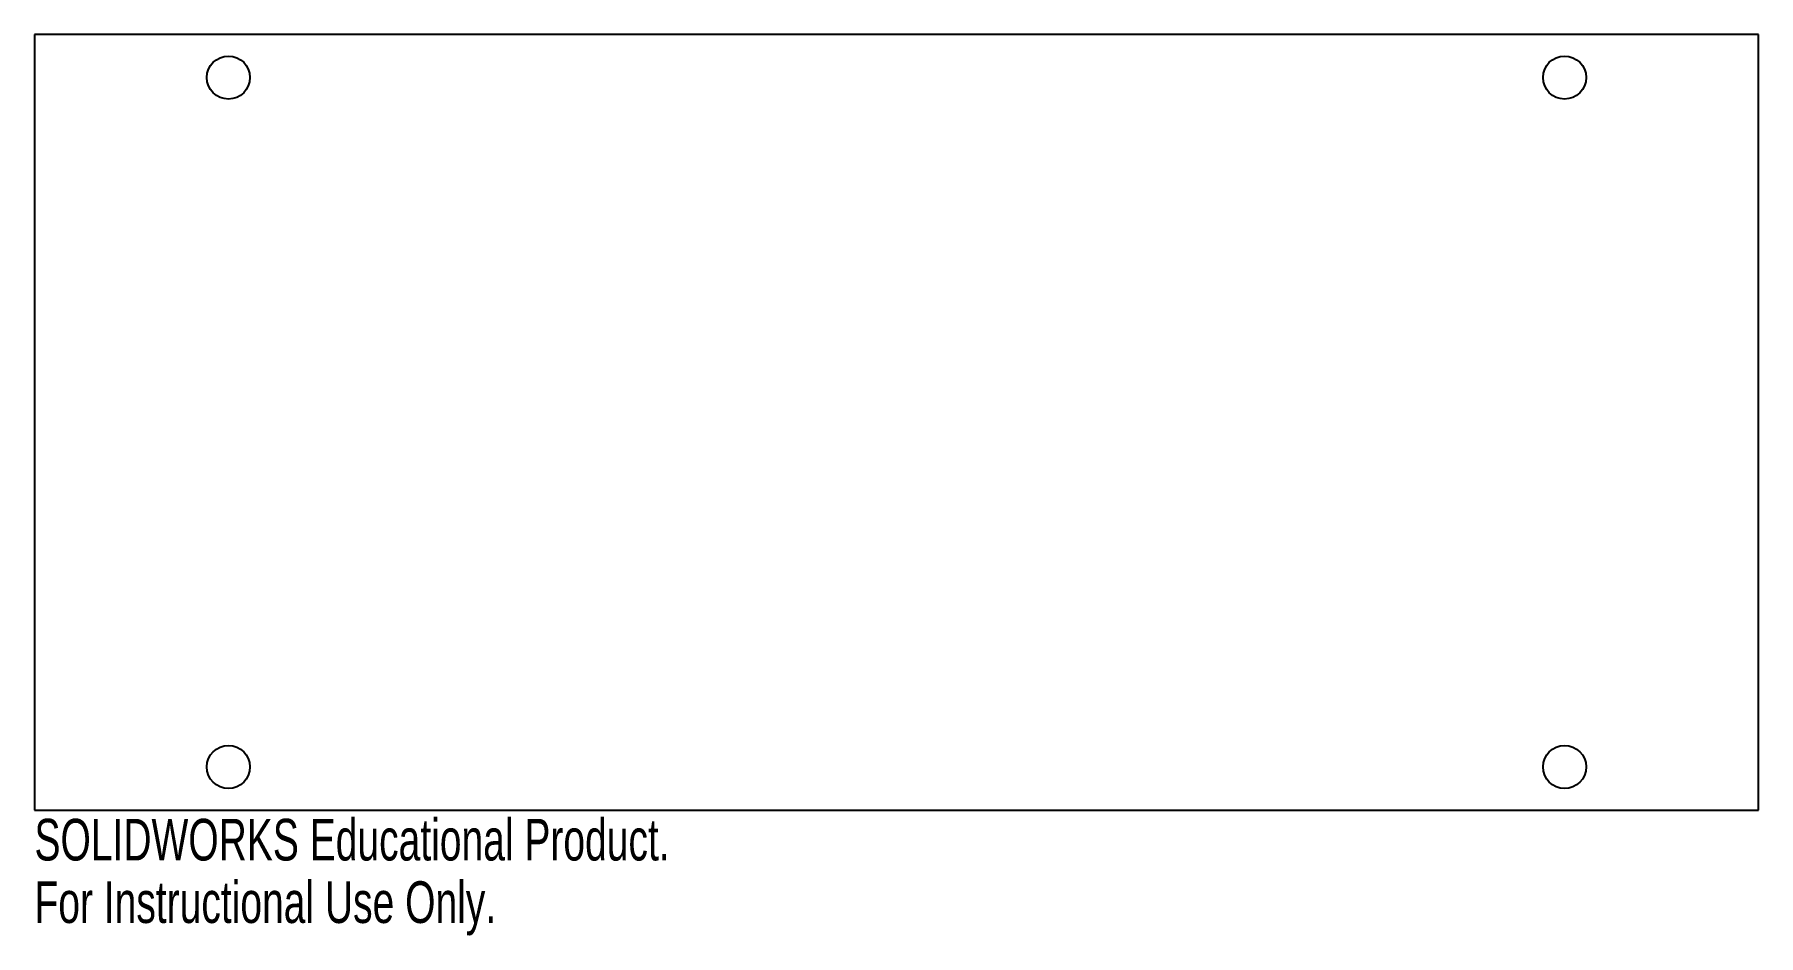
# Model space of a CAD drawing. Header units: millimetres. Extents: x -100 to 100, y -60 to 45.
import ezdxf

# ---------------------------------------------------------------- set-up
doc = ezdxf.new("R2010")
doc.units = ezdxf.units.MM
doc.styles.add('SLDTEXTSTYLE0', font='TXT', dxfattribs={"width": 0.7})

msp = doc.modelspace()

# ---------------------------------------------------------------- linework, layer by layer
at = {"color": 7, "linetype": 'Continuous', "lineweight": 25}
for p, q in [((-100, 45), (-100, -45)), ((100, 45), (-100, 45)), ((100, -45), (100, 45)), ((-100, -45), (100, -45))]:
    msp.add_line(p, q, dxfattribs=at)
for centre in [(-77.5, 40), (77.5, 40), (-77.5, -40), (77.5, -40)]:
    msp.add_circle(centre, 2.5, dxfattribs=at)

# ---------------------------------------------------------------- texts
at = {"color": 7, "linetype": 'Continuous', "char_height": 4.8336, "attachment_point": 1, "style": 'SLDTEXTSTYLE0'}
for s, insert in [('SOLIDWORKS Educational Product.', (-100, -46.02)), ('For Instructional Use Only.', (-100, -53.27))]:
    msp.add_mtext(s, dxfattribs=dict(at, insert=insert))

doc.saveas('drawing.dxf')
